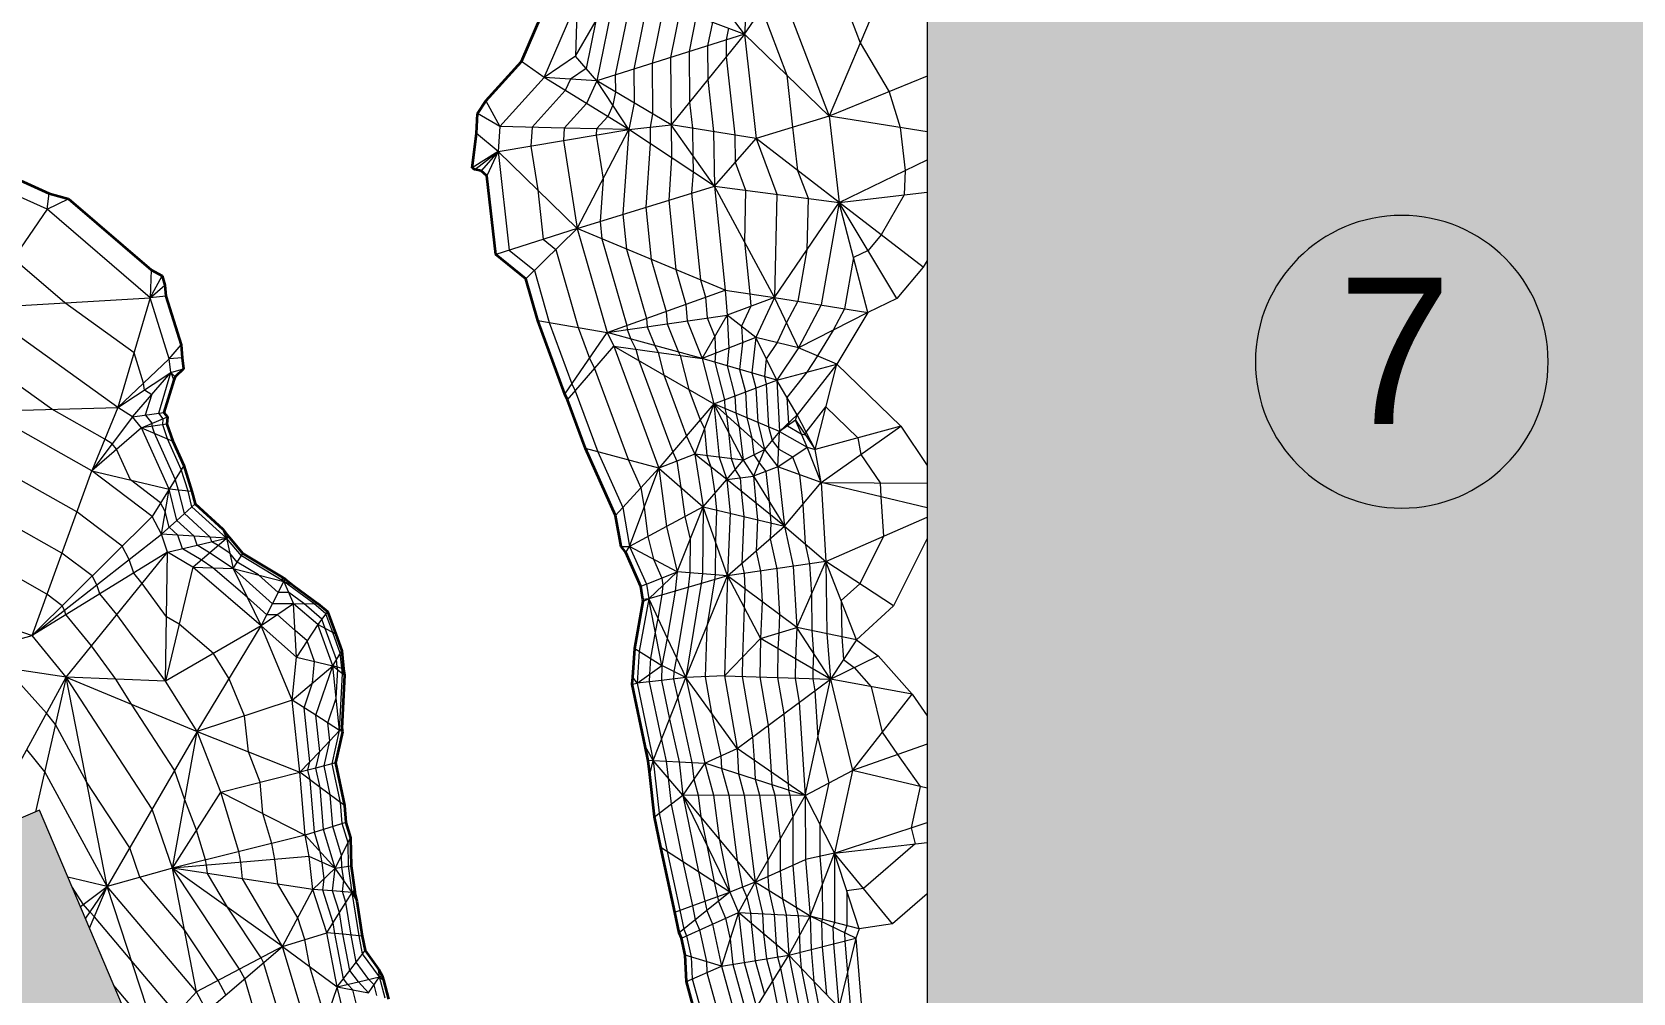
# Model space of a CAD drawing. Header units: millimetres. Extents: x -340184 to 563611, y -309449 to 515683.
# Drawn here: x 12269 to 143528, y -52279 to 26495 of the extents above; entities that cross this region are included whole.
import ezdxf

# ---------------------------------------------------------------- set-up
doc = ezdxf.new("R2010")
doc.units = ezdxf.units.MM
for name, color, linetype, lineweight in [('A-ANNO-NOTE', 131, 'Continuous', 9), ('A-DETL-GENF', 92, 'Continuous', 9), ('A-DETL-THIN', 151, 'Continuous', 9), ('C-TOPO', 7, 'Continuous', 9), ('C-TOPO-FOLD', 70, 'Continuous', 9), ('C-TOPO-MAJR', 7, 'Continuous', 35), ('C-TOPO-MINR', 7, 'Continuous', 9)]:
    doc.layers.add(name, color=color, linetype=linetype, lineweight=lineweight)
doc.styles.add('Arial', font='arial.ttf', dxfattribs={"height": 12000})

# ---------------------------------------------------------------- blocks, each defined once
blk = doc.blocks.new('tag ten be - tag ten be-1891504-BỐ TRÍ PHAO BÈ PA3')
at = {"layer": 'A-ANNO-NOTE'}
for start, end in [(360, 180), (180, 360)]:
    blk.add_arc((0, 0), 4, start, end, dxfattribs=at)

msp = doc.modelspace()

# ---------------------------------------------------------------- hatches: boundary and pattern name
at = {"layer": 'A-DETL-GENF'}
for points in [[(85665, -64811), (178855, -64811), (178855, -40811), (159885, -40811), (159885, 79189), (85665, 79189), (85665, -51149)], [(-17712, -129008), (41200, -104001), (12886, -37296), (-1842, -43548), (-9473, -25571), (-53658, -44326), (-21259, -120653)]]:
    msp.add_hatch(color=8, dxfattribs=at).paths.add_polyline_path(points)

# ---------------------------------------------------------------- linework, layer by layer
at = {"layer": 'A-DETL-THIN'}
for p, q in [((85665, 79189), (85665, -64811)), ((12886, -37296), (-1842, -43548)), ((41200, -104001), (12886, -37296))]:
    msp.add_line(p, q, dxfattribs=at)
at = {"layer": 'C-TOPO'}
for p, q in [((70681, 26325), (65951, 32575)), ((82714, 31642), (77636, 19594)), ((60156, 30282), (70681, 26325)), ((70681, 26325), (73503, 30406)), ((70681, 26325), (58577, 22502)), ((70681, 26325), (64678, 18898)), ((77636, 19594), (70681, 26325)), ((61210, 18497), (58577, 22502)), ((64678, 18898), (58577, 22502)), ((85665, 22867), (77636, 19594)), ((61210, 18497), (57732, 20633)), ((55853, 17595), (61210, 18497)), ((61210, 18497), (55911, 18620)), ((56975, 10396), (61210, 18497)), ((61210, 18497), (64678, 18898)), ((68211, 13872), (61210, 18497)), ((68211, 13872), (64678, 18898)), ((71628, 17775), (64678, 18898)), ((77636, 19594), (71628, 17775)), ((85665, 18319), (77636, 19594)), ((68211, 13872), (71628, 17775)), ((78450, 12530), (71628, 17775)), ((78450, 12530), (85665, 16009)), ((56975, 10396), (68211, 13872)), ((73152, 4732), (68211, 13872)), ((68211, 13872), (78450, 12530)), ((78450, 12530), (85665, 13356)), ((73152, 4732), (78450, 12530)), ((80785, 3510), (78450, 12530)), ((83172, 4640), (78450, 12530)), ((85344, 7217), (78450, 12530)), ((69089, 5326), (56975, 10396)), ((59418, 1859), (69089, 5326)), ((69089, 5326), (73152, 4732)), ((73152, 4732), (69269, 3294)), ((75098, 610), (73152, 4732)), ((73152, 4732), (80785, 3510)), ((59418, 1859), (69269, 3294)), ((67220, -281), (69269, 3294)), ((71604, 1466), (69269, 3294)), ((80785, 3510), (75098, 610)), ((67220, -281), (59418, 1859)), ((71604, 1466), (67220, -281)), ((73331, -2038), (71604, 1466)), ((75098, 610), (71604, 1466)), ((59967, 742), (67220, -281)), ((59967, 742), (68180, -3976)), ((78262, -734), (75098, 610)), ((73331, -2038), (67220, -281)), ((73331, -2038), (78262, -734)), ((76466, -7722), (78262, -734)), ((68180, -3976), (73331, -2038)), ((74999, -4877), (73331, -2038)), ((8463, -4572), (19308, -4296)), ((19308, -4296), (17174, -9463)), ((20502, -5039), (17174, -9463)), ((68180, -3976), (63668, -9271)), ((68180, -3976), (66610, -8100)), ((70587, -8594), (68180, -3976)), ((72331, -7735), (68180, -3976)), ((73557, -6250), (68180, -3976)), ((74999, -4877), (73557, -6250)), ((76466, -7722), (74999, -4877)), ((21238, -5950), (17174, -9463)), ((73557, -6250), (72331, -7735)), ((73420, -9144), (73557, -6250)), ((74862, -5336), (73557, -6250)), ((75817, -7532), (74862, -5336)), ((74862, -5336), (76466, -7722)), ((83489, -5811), (76466, -7722)), ((76960, -10445), (83489, -5811)), ((70587, -8594), (72331, -7735)), ((72331, -7735), (71433, -9920)), ((73420, -9144), (75817, -7532)), ((76960, -10445), (75817, -7532)), ((66610, -8100), (63668, -9271)), ((69237, -10181), (66610, -8100)), ((70587, -8594), (66610, -8100)), ((69237, -10181), (70587, -8594)), ((73420, -9144), (71433, -9920)), ((76960, -10445), (73420, -9144)), ((12269, -22970), (17174, -9463)), ((17174, -9463), (23505, -10973)), ((63668, -9271), (67285, -12422)), ((67285, -12422), (69237, -10181)), ((69237, -10181), (71433, -9920)), ((73963, -14021), (69237, -10181)), ((71433, -9920), (73963, -14021)), ((73963, -14021), (76960, -10445)), ((85665, -12520), (76960, -10445)), ((76960, -10445), (85665, -10481)), ((23505, -10973), (22126, -13225)), ((22890, -14663), (23505, -10973)), ((67285, -12422), (64275, -14045)), ((65172, -17755), (67285, -12422)), ((69301, -18094), (67285, -12422)), ((67285, -12422), (73963, -14021)), ((22126, -13225), (12269, -22970)), ((22890, -14663), (24138, -13541)), ((69301, -18094), (73963, -14021)), ((73963, -14021), (77360, -16899)), ((77360, -16899), (85665, -13277)), ((12269, -22970), (22890, -14663)), ((25554, -14832), (22890, -14663)), ((23386, -16154), (25802, -15578)), ((23386, -16154), (12269, -22970)), ((15067, -26380), (23386, -16154)), ((23210, -26726), (23386, -16154)), ((25448, -17374), (26833, -16187)), ((77360, -16899), (69301, -18094)), ((74981, -22312), (77360, -16899)), ((79873, -23336), (77360, -16899)), ((82906, -20555), (77360, -16899)), ((-1669, -18177), (12269, -22970)), ((25448, -17374), (23210, -26726)), ((25448, -17374), (28765, -17472)), ((28765, -17472), (31066, -22191)), ((69301, -18094), (64986, -19341)), ((69301, -18094), (65172, -17755)), ((65874, -26429), (69301, -18094)), ((74981, -22312), (69301, -18094)), ((69301, -18094), (71990, -23227)), ((31066, -22191), (31992, -20366)), ((33720, -20374), (31066, -22191)), ((33948, -24750), (33720, -20374)), ((31066, -22191), (23210, -26726)), ((25807, -30850), (31066, -22191)), ((33598, -28275), (31066, -22191)), ((35701, -22063), (33948, -24750)), ((71990, -23227), (74981, -22312)), ((77724, -26566), (74981, -22312)), ((79873, -23336), (74981, -22312)), ((5231, -24933), (12269, -22970)), ((64351, -23197), (65874, -26429)), ((71990, -23227), (69050, -26279)), ((77724, -26566), (71990, -23227)), ((79873, -23336), (77724, -26566)), ((15067, -26380), (5231, -24933)), ((33948, -24750), (36924, -25448)), ((77724, -26566), (81648, -24633)), ((33598, -28275), (36924, -25448)), ((65874, -26429), (63906, -25426)), ((8605, -38244), (15067, -26380)), ((15067, -26380), (12560, -37435)), ((18432, -43551), (15067, -26380)), ((15067, -26380), (25807, -30850)), ((23210, -26726), (15067, -26380)), ((65874, -26429), (63874, -26654)), ((64538, -29826), (65874, -26429)), ((69050, -26279), (65874, -26429)), ((70072, -32232), (65874, -26429)), ((69050, -26279), (77724, -26566)), ((70072, -32232), (77724, -26566)), ((75667, -36079), (77724, -26566)), ((84430, -27775), (77724, -26566)), ((33598, -28275), (25807, -30850)), ((35544, -29515), (33598, -28275)), ((79530, -34038), (84430, -27775)), ((25807, -30850), (18432, -43551)), ((23774, -42040), (25807, -30850)), ((25807, -30850), (34229, -34188)), ((34229, -34188), (35860, -32471)), ((67436, -33451), (70072, -32232)), ((75667, -36079), (70072, -32232)), ((85665, -31896), (79530, -34038)), ((35551, -33837), (34229, -34188)), ((65319, -33337), (67436, -33451)), ((67436, -33451), (65625, -36060)), ((75667, -36079), (67436, -33451)), ((75667, -36079), (79530, -34038)), ((85665, -35495), (79530, -34038)), ((27737, -35804), (34229, -34188)), ((35894, -35427), (34229, -34188)), ((23774, -42040), (27737, -35804)), ((27737, -35804), (34658, -39348)), ((69494, -44013), (65625, -36060)), ((71563, -43194), (65625, -36060)), ((75667, -36079), (65625, -36060)), ((75667, -36079), (71563, -43194)), ((75667, -36079), (78052, -40808)), ((34658, -39348), (23774, -42040)), ((36180, -38868), (34658, -39348)), ((37132, -42045), (34658, -39348)), ((78052, -40808), (85665, -38312)), ((78052, -40808), (85665, -39954)), ((34982, -41094), (23774, -42040)), ((37132, -42045), (34982, -41094)), ((71563, -43194), (75674, -41343)), ((78052, -40808), (75674, -41343)), ((76055, -45975), (78052, -40808)), ((80094, -47011), (78052, -40808)), ((82810, -46602), (78052, -40808)), ((18432, -43551), (15216, -42785)), ((23774, -42040), (18432, -43551)), ((32806, -48463), (23774, -42040)), ((25765, -52186), (23774, -42040)), ((35297, -43786), (23774, -42040)), ((35297, -43786), (37132, -42045)), ((69494, -44013), (66914, -42347)), ((71563, -43194), (69494, -44013)), ((70191, -45669), (71563, -43194)), ((76055, -45975), (71563, -43194)), ((16232, -45179), (18432, -43551)), ((18432, -43551), (16643, -46148)), ((16991, -46968), (18432, -43551)), ((22450, -55778), (18432, -43551)), ((32806, -48463), (35297, -43786)), ((36913, -43908), (35297, -43786)), ((67442, -44754), (69494, -44013)), ((69494, -44013), (67597, -45528)), ((36445, -47345), (37487, -45688)), ((68062, -46632), (70191, -45669)), ((70191, -45669), (68811, -50093)), ((74311, -49176), (70191, -45669)), ((70191, -45669), (76055, -45975)), ((74311, -49176), (76055, -45975)), ((79814, -47792), (76055, -45975)), ((80094, -47011), (76055, -45975)), ((32806, -48463), (25765, -52186)), ((26602, -53757), (32806, -48463)), ((32806, -48463), (36445, -47345)), ((32806, -48463), (37298, -51789)), ((37765, -47467), (36445, -47345)), ((74311, -49176), (79814, -47792)), ((79814, -47792), (78431, -53477)), ((68811, -50093), (74311, -49176)), ((70326, -55589), (74311, -49176)), ((78431, -53477), (74311, -49176)), ((37298, -51789), (38334, -50429)), ((22450, -55778), (25765, -52186)), ((37298, -51789), (35422, -57222)), ((37298, -51789), (39027, -51378)), ((37298, -51789), (39858, -52279))]:
    msp.add_line(p, q, dxfattribs=at)
at = {"layer": 'C-TOPO', "lineweight": 35}
for p, q in [((52387, 24071), (54546, 29071)), ((49474, 20851), (52387, 24071)), ((48698, 18186), (48791, 19826)), ((48791, 19826), (49474, 20851)), ((48363, 15356), (48698, 18186)), ((8929, 15398), (13663, 13265)), ((48584, 15233), (48363, 15356)), ((49087, 15106), (48584, 15233)), ((49563, 14719), (49087, 15106)), ((50286, 8252), (49563, 14719)), ((13663, 13265), (15266, 12812)), ((15266, 12812), (22029, 6989)), ((52758, 6252), (50286, 8252)), ((22029, 6989), (22943, 6517)), ((22943, 6517), (23165, 5757)), ((23165, 5757), (23249, 4842)), ((53735, 2837), (52758, 6252)), ((23249, 4842), (24498, 855)), ((55954, -3199), (53735, 2837)), ((24498, 855), (24568, -210)), ((24678, -1119), (24012, -1772)), ((24568, -210), (24678, -1119)), ((23886, -2032), (23083, -4687)), ((24012, -1772), (23886, -2032)), ((56174, -3645), (55954, -3199)), ((57654, -7651), (56174, -3645)), ((23083, -4687), (23378, -5051)), ((23378, -5051), (23331, -5653)), ((23331, -5653), (23802, -7031)), ((23802, -7031), (24709, -9040)), ((60119, -13135), (57654, -7651)), ((24709, -9040), (25381, -11167)), ((25381, -11167), (25634, -12194)), ((25634, -12194), (27900, -14260)), ((27900, -14260), (28259, -14710)), ((60563, -15676), (60119, -13135)), ((28259, -14710), (28472, -14943)), ((28472, -14943), (29566, -16253)), ((60941, -16161), (60563, -15676)), ((29566, -16253), (32703, -18129)), ((62193, -18963), (60941, -16161)), ((32703, -18129), (33052, -18364)), ((33052, -18364), (33742, -18896)), ((33742, -18896), (35709, -20340)), ((62348, -20028), (62193, -18963)), ((35709, -20340), (36502, -21016)), ((61685, -24034), (62380, -20162)), ((62380, -20162), (62348, -20028)), ((36502, -21016), (37170, -22873)), ((37170, -22873), (37660, -24227)), ((37660, -24227), (37816, -25704)), ((61522, -26386), (61685, -24034)), ((37900, -26227), (37670, -30573)), ((37816, -25704), (37900, -26227)), ((61482, -26967), (61522, -26386)), ((62544, -32042), (61482, -26967)), ((37713, -30867), (37137, -33417)), ((37670, -30573), (37713, -30867)), ((62786, -33240), (62544, -32042)), ((37137, -33417), (37892, -36915)), ((62913, -34381), (62786, -33240)), ((63303, -37832), (62913, -34381)), ((37892, -36915), (38006, -38291)), ((63819, -40347), (63303, -37832)), ((38006, -38291), (38387, -39562)), ((38387, -39562), (38447, -41851)), ((64978, -45644), (63819, -40347)), ((38447, -41851), (38718, -43783)), ((38718, -43783), (38729, -43973)), ((38729, -43973), (38734, -44136)), ((38734, -44136), (38789, -44318)), ((38789, -44318), (38904, -44766)), ((38904, -44766), (39350, -47613)), ((65320, -47346), (64978, -45644)), ((39350, -47613), (39577, -48798)), ((65506, -47788), (65320, -47346)), ((65806, -49172), (65506, -47788)), ((39577, -48798), (40685, -50316)), ((65920, -51331), (65806, -49172)), ((40685, -50316), (40976, -50879)), ((40976, -50879), (41078, -51223)), ((41078, -51223), (41509, -52779)), ((66980, -55175), (65920, -51331))]:
    msp.add_line(p, q, dxfattribs=at)
at = {"layer": 'C-TOPO-FOLD'}
for p, q in [((56826, 24529), (60156, 30282)), ((54254, 22768), (56954, 29018)), ((54254, 22768), (52387, 24071)), ((58577, 22502), (56826, 24529)), ((57732, 20633), (54254, 22768)), ((58577, 22502), (54254, 22768)), ((50613, 18744), (48791, 19826)), ((49474, 20851), (50613, 18744)), ((55911, 18620), (50613, 18744)), ((50496, 16694), (48698, 18186)), ((50496, 16694), (55853, 17595)), ((50496, 16694), (48363, 15356)), ((48584, 15233), (50496, 16694)), ((50496, 16694), (49087, 15106)), ((50496, 16694), (49563, 14719)), ((56975, 10396), (50496, 16694)), ((13504, 11971), (13663, 13265)), ((13504, 11971), (7967, 3881)), ((13504, 11971), (15266, 12812)), ((56975, 10396), (50286, 8252)), ((52758, 6252), (56975, 10396)), ((22029, 6989), (21958, 4692)), ((21958, 4692), (22943, 6517)), ((21958, 4692), (23165, 5757)), ((7967, 3881), (21958, 4692)), ((21958, 4692), (19308, -4296)), ((23249, 4842), (21958, 4692)), ((53735, 2837), (59418, 1859)), ((55954, -3199), (59418, 1859)), ((23519, -292), (24498, 855)), ((56174, -3645), (59967, 742)), ((23519, -292), (19308, -4296)), ((24568, -210), (23519, -292)), ((23656, -1427), (24678, -1119)), ((19308, -4296), (23656, -1427)), ((20502, -5039), (23656, -1427)), ((23656, -1427), (23886, -2032)), ((24012, -1772), (23656, -1427)), ((20502, -5039), (23083, -4687)), ((21238, -5950), (23378, -5051)), ((23331, -5653), (21238, -5950)), ((21238, -5950), (23802, -7031)), ((63668, -9271), (57654, -7651)), ((24709, -9040), (23505, -10973)), ((60119, -13135), (63668, -9271)), ((61265, -15667), (63668, -9271)), ((25381, -11167), (23505, -10973)), ((24138, -13541), (25634, -12194)), ((28217, -15001), (27900, -14260)), ((64275, -14045), (61265, -15667)), ((28217, -15001), (25554, -14832)), ((25802, -15578), (28217, -15001)), ((26833, -16187), (28217, -15001)), ((28259, -14710), (28217, -15001)), ((28472, -14943), (28217, -15001)), ((28217, -15001), (28765, -17472)), ((60563, -15676), (61265, -15667)), ((60941, -16161), (61265, -15667)), ((65172, -17755), (61265, -15667)), ((28765, -17472), (29566, -16253)), ((28765, -17472), (32918, -18540)), ((32918, -18540), (32703, -18129)), ((33052, -18364), (32918, -18540)), ((62657, -18780), (65172, -17755)), ((62828, -19964), (65172, -17755)), ((31992, -20366), (32918, -18540)), ((33742, -18896), (32918, -18540)), ((32918, -18540), (33720, -20374)), ((62657, -18780), (62193, -18963)), ((64986, -19341), (62828, -19964)), ((33720, -20374), (35709, -20340)), ((62828, -19964), (62348, -20028)), ((62380, -20162), (62828, -19964)), ((63906, -25426), (62828, -19964)), ((62828, -19964), (64351, -23197)), ((36502, -21016), (35701, -22063)), ((37170, -22873), (35701, -22063)), ((36924, -25448), (37660, -24227)), ((61685, -24034), (63906, -25426)), ((37490, -30755), (36924, -25448)), ((37816, -25704), (36924, -25448)), ((36924, -25448), (37900, -26227)), ((61874, -26879), (63906, -25426)), ((61482, -26967), (61874, -26879)), ((61874, -26879), (61522, -26386)), ((63874, -26654), (61874, -26879)), ((37490, -30755), (35544, -29515)), ((63202, -33223), (64538, -29826)), ((35860, -32471), (37490, -30755)), ((37490, -30755), (37670, -30573)), ((37713, -30867), (37490, -30755)), ((63202, -33223), (62544, -32042)), ((37137, -33417), (35551, -33837)), ((63202, -33223), (62786, -33240)), ((62913, -34381), (63202, -33223)), ((65625, -36060), (63202, -33223)), ((63202, -33223), (65319, -33337)), ((37892, -36915), (35894, -35427)), ((63303, -37832), (65625, -36060)), ((38006, -38291), (36180, -38868)), ((37132, -42045), (38387, -39562)), ((66914, -42347), (63819, -40347)), ((37132, -42045), (38447, -41851)), ((38529, -44030), (37132, -42045)), ((38529, -44030), (36913, -43908)), ((37487, -45688), (38529, -44030)), ((38718, -43783), (38529, -44030)), ((38529, -44030), (38729, -43973)), ((38904, -44766), (38529, -44030)), ((38529, -44030), (38734, -44136)), ((38789, -44318), (38529, -44030)), ((64978, -45644), (67442, -44754)), ((67597, -45528), (65320, -47346)), ((65506, -47788), (68062, -46632)), ((39350, -47613), (37765, -47467)), ((38334, -50429), (39577, -48798)), ((68811, -50093), (65806, -49172)), ((39027, -51378), (40755, -50967)), ((39858, -52279), (40755, -50967)), ((40755, -50967), (40685, -50316)), ((40976, -50879), (40755, -50967)), ((40755, -50967), (41078, -51223)), ((65920, -51331), (68811, -50093))]:
    msp.add_line(p, q, dxfattribs=at)
at = {"layer": 'C-TOPO-MAJR', "lineweight": 9}
for p, q in [((60156, 30282), (58577, 22502)), ((70985, 31129), (70681, 26325)), ((73503, 30406), (77636, 19594)), ((56954, 29018), (56826, 24529)), ((62787, 29292), (61603, 23458)), ((65418, 28303), (64629, 24414)), ((68049, 27314), (67655, 25369)), ((70681, 26325), (71628, 17775)), ((67655, 25369), (67679, 22611)), ((56826, 24529), (54254, 22768)), ((64629, 24414), (64678, 18898)), ((54254, 22768), (50613, 18744)), ((58577, 22502), (57732, 20633)), ((61603, 23458), (61628, 20700)), ((67679, 22611), (68153, 18337)), ((57732, 20633), (55911, 18620)), ((61628, 20700), (61210, 18497)), ((50613, 18744), (50496, 16694)), ((55911, 18620), (55853, 17595)), ((61210, 18497), (60720, 11555)), ((64678, 18898), (64710, 16184)), ((77636, 19594), (78450, 12530)), ((55853, 17595), (56975, 10396)), ((68153, 18337), (68211, 13872)), ((71628, 17775), (73330, 13201)), ((50496, 16694), (51401, 8609)), ((64710, 16184), (64466, 12713)), ((13504, 11971), (8245, 14342)), ((68211, 13872), (69089, 5326)), ((73330, 13201), (73152, 4732)), ((21958, 4692), (13504, 11971)), ((64466, 12713), (65051, 7016)), ((78450, 12530), (76968, 4121)), ((60720, 11555), (61013, 8706)), ((56975, 10396), (59418, 1859)), ((51401, 8609), (53461, 6943)), ((61013, 8706), (62641, 3015)), ((53461, 6943), (54682, 2674)), ((65051, 7016), (65865, 4171)), ((85344, 7217), (83172, 4640)), ((85665, 7772), (85344, 7217)), ((69089, 5326), (69269, 3294)), ((23519, -292), (21958, 4692)), ((65865, 4171), (65985, 2815)), ((73152, 4732), (71604, 1466)), ((76968, 4121), (75098, 610)), ((83172, 4640), (80785, 3510)), ((19308, -4296), (7967, 3881)), ((54682, 2674), (56531, -2356)), ((62641, 3015), (62701, 2337)), ((65985, 2815), (67220, -281)), ((69269, 3294), (69412, 592)), ((80785, 3510), (78262, -734)), ((59418, 1859), (59967, 742)), ((62701, 2337), (63319, 789)), ((71604, 1466), (71294, -1452)), ((59967, 742), (63668, -9271)), ((63319, 789), (63594, 231)), ((63594, 231), (64074, -1617)), ((69412, 592), (69257, -867)), ((75098, 610), (73331, -2038)), ((23656, -1427), (23519, -292)), ((67220, -281), (68180, -3976)), ((69257, -867), (69897, -3330)), ((78262, -734), (74999, -4877)), ((78262, -734), (83489, -5811)), ((22653, -4746), (23656, -1427)), ((56531, -2356), (56806, -2914)), ((64074, -1617), (65924, -6623)), ((71294, -1452), (71614, -2684)), ((73331, -2038), (73557, -6250)), ((56806, -2914), (58656, -7921)), ((69897, -3330), (69973, -4734)), ((71614, -2684), (71765, -5492)), ((17174, -9463), (8463, -4572)), ((20502, -5039), (19308, -4296)), ((21238, -5950), (20502, -5039)), ((23021, -5201), (22653, -4746)), ((22982, -5702), (23021, -5201)), ((68180, -3976), (68598, -8347)), ((69973, -4734), (70256, -5856)), ((74862, -5336), (74999, -4877)), ((23505, -10973), (21238, -5950)), ((23375, -6850), (22982, -5702)), ((70256, -5856), (70587, -8594)), ((71765, -5492), (72331, -7735)), ((73557, -6250), (75817, -7532)), ((83489, -5811), (85665, -9030)), ((24508, -9362), (23375, -6850)), ((65924, -6623), (66610, -8100)), ((72331, -7735), (73420, -9144)), ((75817, -7532), (76466, -7722)), ((76960, -10445), (76466, -7722)), ((58656, -7921), (60711, -12491)), ((66610, -8100), (67285, -12422)), ((68598, -8347), (69237, -10181)), ((70587, -8594), (71433, -9920)), ((73420, -9144), (73963, -14021)), ((22126, -13225), (17174, -9463)), ((25068, -11135), (24508, -9362)), ((63668, -9271), (64275, -14045)), ((69237, -10181), (69511, -12955)), ((71433, -9920), (71600, -12101)), ((76960, -10445), (77360, -16899)), ((24138, -13541), (23505, -10973)), ((25385, -12419), (25068, -11135)), ((28217, -15001), (25385, -12419)), ((60711, -12491), (61265, -15667)), ((67285, -12422), (67236, -17925)), ((69511, -12955), (69301, -18094)), ((71600, -12101), (71737, -13488)), ((14721, -16216), (10366, -13771)), ((22890, -14663), (22126, -13225)), ((25554, -14832), (24138, -13541)), ((64275, -14045), (65172, -17755)), ((71737, -13488), (71632, -16057)), ((73963, -14021), (74673, -17297)), ((23386, -16154), (22890, -14663)), ((25802, -15578), (25554, -14832)), ((26833, -16187), (25802, -15578)), ((29432, -16456), (28217, -15001)), ((61265, -15667), (62657, -18780)), ((85665, -15035), (82906, -20555)), ((17197, -18097), (14721, -16216)), ((25448, -17374), (23386, -16154)), ((28765, -17472), (26833, -16187)), ((32918, -18540), (29432, -16456)), ((71632, -16057), (71987, -17696)), ((77360, -16899), (77427, -22824)), ((17580, -18816), (17197, -18097)), ((31066, -22191), (25448, -17374)), ((31992, -20366), (28765, -17472)), ((65172, -17755), (64986, -19341)), ((67236, -17925), (67143, -18717)), ((69301, -18094), (69050, -26279)), ((71987, -17696), (72141, -20203)), ((74673, -17297), (74981, -22312)), ((17827, -19562), (17580, -18816)), ((19226, -21267), (17827, -19562)), ((35378, -20346), (32918, -18540)), ((62657, -18780), (62828, -19964)), ((64986, -19341), (64351, -23197)), ((67143, -18717), (65874, -26429)), ((33720, -20374), (31992, -20366)), ((35701, -22063), (33720, -20374)), ((36368, -21190), (35378, -20346)), ((62828, -19964), (62055, -24266)), ((72141, -20203), (71990, -23227)), ((82906, -20555), (79873, -23336)), ((23210, -26726), (19226, -21267)), ((33948, -24750), (31066, -22191)), ((36924, -25448), (35701, -22063)), ((36926, -22738), (36368, -21190)), ((74981, -22312), (74857, -24896)), ((15067, -26380), (12269, -22970)), ((37537, -24430), (36926, -22738)), ((64351, -23197), (63906, -25426)), ((71990, -23227), (71941, -26375)), ((77427, -22824), (77724, -26566)), ((79873, -23336), (81648, -24633)), ((33598, -28275), (33948, -24750)), ((37667, -25661), (37537, -24430)), ((62055, -24266), (61874, -26879)), ((74857, -24896), (74833, -26470)), ((81648, -24633), (84430, -27775)), ((35544, -29515), (36924, -25448)), ((37490, -30755), (37737, -26097)), ((37737, -26097), (37667, -25661)), ((63906, -25426), (63874, -26654)), ((22119, -37200), (15067, -26380)), ((25807, -30850), (23210, -26726)), ((61874, -26879), (63202, -33223)), ((63874, -26654), (64538, -29826)), ((65874, -26429), (67436, -33451)), ((69050, -26279), (70072, -32232)), ((71941, -26375), (72623, -30343)), ((74833, -26470), (75173, -28454)), ((77724, -26566), (79530, -34038)), ((34229, -34188), (33598, -28275)), ((75173, -28454), (75667, -36079)), ((84430, -27775), (85665, -29572)), ((35860, -32471), (35544, -29515)), ((64538, -29826), (65319, -33337)), ((27737, -35804), (25807, -30850)), ((36873, -33487), (37490, -30755)), ((72623, -30343), (72870, -34155)), ((13306, -34146), (11836, -32312)), ((35551, -33837), (35860, -32471)), ((70072, -32232), (70179, -34327)), ((35894, -35427), (35551, -33837)), ((37559, -36667), (36873, -33487)), ((63202, -33223), (63690, -37537)), ((65319, -33337), (65625, -36060)), ((67436, -33451), (68136, -36065)), ((79530, -34038), (78052, -40808)), ((18432, -43551), (13306, -34146)), ((34658, -39348), (34229, -34188)), ((36180, -38868), (35894, -35427)), ((70179, -34327), (70646, -36069)), ((72870, -34155), (72923, -35203)), ((72923, -35203), (73157, -36074)), ((29216, -40694), (27737, -35804)), ((37701, -38387), (37559, -36667)), ((65625, -36060), (66914, -42347)), ((68136, -36065), (68594, -39627)), ((70646, -36069), (71563, -43194)), ((73157, -36074), (73615, -39636)), ((75667, -36079), (75674, -41343)), ((23774, -42040), (22119, -37200)), ((63690, -37537), (64335, -40681)), ((34982, -41094), (34658, -39348)), ((37132, -42045), (36180, -38868)), ((38178, -39976), (37701, -38387)), ((38228, -41883), (38178, -39976)), ((64335, -40681), (65389, -45496)), ((68594, -39627), (69494, -44013)), ((73615, -39636), (73618, -42268)), ((29378, -41567), (29216, -40694)), ((29536, -42913), (29378, -41567)), ((35297, -43786), (34982, -41094)), ((38529, -44030), (38228, -41883)), ((75674, -41343), (76055, -45975)), ((78052, -40808), (78075, -46493)), ((29286, -50325), (23774, -42040)), ((32806, -48463), (29536, -42913)), ((36913, -43908), (37132, -42045)), ((66914, -42347), (67442, -44754)), ((71563, -43194), (72146, -45771)), ((73618, -42268), (73809, -44585)), ((25765, -52186), (18432, -43551)), ((36445, -47345), (35297, -43786)), ((37487, -45688), (36913, -43908)), ((39085, -47588), (38529, -44030)), ((69494, -44013), (70191, -45669)), ((73809, -44585), (74100, -45873)), ((85665, -44159), (82810, -46602)), ((37765, -47467), (37487, -45688)), ((65389, -45496), (65700, -47043)), ((67442, -44754), (67597, -45528)), ((67597, -45528), (68062, -46632)), ((70191, -45669), (70644, -49787)), ((72146, -45771), (72251, -47422)), ((74100, -45873), (74311, -49176)), ((65700, -47043), (65932, -47595)), ((68062, -46632), (68811, -50093)), ((76055, -45975), (76145, -48715)), ((78075, -46493), (77934, -46884)), ((77934, -46884), (77980, -48253)), ((80094, -47011), (79814, -47792)), ((82810, -46602), (80094, -47011)), ((35422, -57222), (32806, -48463)), ((37298, -51789), (36445, -47345)), ((38334, -50429), (37765, -47467)), ((39370, -49070), (39085, -47588)), ((65932, -47595), (66307, -49326)), ((72251, -47422), (72478, -49482)), ((77980, -48253), (78431, -53477)), ((79814, -47792), (80467, -55841)), ((40755, -50967), (39370, -49070)), ((66307, -49326), (66402, -51124)), ((70644, -49787), (71654, -53452)), ((72478, -49482), (72983, -51314)), ((74311, -49176), (75353, -54465)), ((76145, -48715), (76371, -51327)), ((29704, -51110), (29286, -50325)), ((31012, -55489), (29704, -51110)), ((39027, -51378), (38334, -50429)), ((41234, -52696), (40755, -50967)), ((66402, -51124), (67538, -55244)), ((68811, -50093), (70326, -55589)), ((22450, -55778), (18980, -51654)), ((26602, -53757), (25765, -52186)), ((38465, -56547), (37298, -51789)), ((39858, -52279), (39027, -51378)), ((72983, -51314), (73678, -54840)), ((76371, -51327), (76892, -53971))]:
    msp.add_line(p, q, dxfattribs=at)
at = {"layer": 'C-TOPO-MINR'}
for p, q in [((78108, 31024), (80175, 25618)), ((61471, 29787), (60090, 22980)), ((64103, 28798), (63116, 23936)), ((66734, 27809), (66142, 24891)), ((72092, 28366), (74158, 22960)), ((58491, 27405), (57701, 23516)), ((69365, 26819), (69168, 25847)), ((69168, 25847), (69180, 24468)), ((80175, 25618), (82557, 21600)), ((63116, 23936), (63153, 19799)), ((66142, 24891), (66179, 20754)), ((69180, 24468), (69890, 18056)), ((56416, 22635), (55993, 21700)), ((57701, 23516), (56416, 22635)), ((60090, 22980), (60103, 21601)), ((74158, 22960), (74632, 18685)), ((55993, 21700), (53262, 18682)), ((60103, 21601), (59894, 20499)), ((82557, 21600), (83451, 18670)), ((59894, 20499), (59471, 19565)), ((63153, 19799), (62944, 18697)), ((66179, 20754), (66415, 18617)), ((53262, 18682), (53175, 17144)), ((58560, 18558), (58531, 18046)), ((59471, 19565), (58560, 18558)), ((62944, 18697), (62960, 17341)), ((66415, 18617), (66445, 16385)), ((74632, 18685), (75039, 15153)), ((83451, 18670), (83858, 15138)), ((53175, 17144), (53735, 13545)), ((58531, 18046), (59092, 14446)), ((62960, 17341), (62593, 12134)), ((69890, 18056), (69920, 15824)), ((66445, 16385), (66461, 15028)), ((69920, 15824), (70771, 13537)), ((59092, 14446), (58847, 10975)), ((66461, 15028), (66338, 13293)), ((75039, 15153), (75890, 12866)), ((83858, 15138), (83782, 13140)), ((53735, 13545), (54188, 9503)), ((66338, 13293), (67070, 6171)), ((70771, 13537), (70682, 9302)), ((83782, 13140), (81897, 9874)), ((62593, 12134), (63032, 7861)), ((75890, 12866), (75801, 8631)), ((58847, 10975), (58994, 9551)), ((54188, 9503), (55218, 8669)), ((58994, 9551), (61030, 2437)), ((70682, 9302), (71121, 5029)), ((81897, 9874), (80811, 8585)), ((14963, 4287), (10736, 7926)), ((55218, 8669), (57050, 2266)), ((75801, 8631), (75060, 4426)), ((79617, 8020), (78877, 3816)), ((80811, 8585), (79617, 8020)), ((63032, 7861), (64253, 3593)), ((67070, 6171), (67477, 4749)), ((20633, 198), (14963, 4287)), ((67477, 4749), (67627, 3055)), ((71210, 4013), (70437, 2380)), ((71121, 5029), (71210, 4013)), ((75060, 4426), (74125, 2671)), ((64253, 3593), (64343, 2576)), ((67627, 3055), (68244, 1506)), ((74125, 2671), (73351, 1038)), ((78877, 3816), (77942, 2060)), ((57050, 2266), (57974, -249)), ((61030, 2437), (61059, 2098)), ((61059, 2098), (61368, 1324)), ((61368, 1324), (61780, 486)), ((64343, 2576), (65269, 254)), ((68244, 1506), (68316, 156)), ((70437, 2380), (70508, 1029)), ((77942, 2060), (76680, -62)), ((21413, -2294), (20633, 198)), ((61780, 486), (62020, -437)), ((65269, 254), (65407, -25)), ((68316, 156), (68238, -574)), ((70508, 1029), (70275, -1159)), ((73351, 1038), (72468, -286)), ((13885, -4434), (8215, -346)), ((57974, -249), (58386, -1086)), ((58386, -1086), (61162, -8596)), ((62020, -437), (64796, -7947)), ((65407, -25), (66127, -2797)), ((68238, -574), (69039, -3653)), ((70275, -1159), (70756, -3007)), ((72468, -286), (72312, -1745)), ((76680, -62), (75796, -1386)), ((21482, -2862), (21413, -2294)), ((72312, -1745), (72472, -2361)), ((72472, -2361), (72661, -5871)), ((75796, -1386), (74165, -3457)), ((22079, -3233), (21482, -2862)), ((21578, -4892), (22079, -3233)), ((66127, -2797), (67052, -5300)), ((69039, -3653), (69077, -4355)), ((70756, -3007), (70869, -5113)), ((74165, -3457), (74278, -5564)), ((18241, -6879), (13885, -4434)), ((22130, -5575), (21578, -4892)), ((69077, -4355), (69218, -4916)), ((69218, -4916), (69384, -6285)), ((70869, -5113), (71294, -6795)), ((75732, -6299), (77364, -4228)), ((77364, -4228), (79978, -6766)), ((22110, -5826), (22130, -5575)), ((22307, -6400), (22110, -5826)), ((24007, -10167), (22307, -6400)), ((67052, -5300), (67395, -6038)), ((67395, -6038), (67604, -8224)), ((69384, -6285), (69592, -8471)), ((72661, -5871), (72944, -6993)), ((74278, -5564), (74209, -5793)), ((74209, -5793), (75339, -6434)), ((75339, -6434), (75664, -6529)), ((75664, -6529), (75732, -6299)), ((18838, -7251), (18241, -6879)), ((19206, -7706), (18838, -7251)), ((20339, -10218), (19206, -7706)), ((71294, -6795), (71459, -8165)), ((72944, -6993), (73489, -7697)), ((73489, -7697), (74618, -8338)), ((79978, -6766), (80225, -8128)), ((15947, -12839), (9414, -9171)), ((61162, -8596), (62189, -10881)), ((64796, -7947), (65139, -8685)), ((65139, -8685), (65477, -10846)), ((67604, -8224), (67923, -9141)), ((67923, -9141), (68261, -11302)), ((69592, -8471), (69912, -9388)), ((71459, -8165), (71882, -8828)), ((71882, -8828), (72427, -9532)), ((74618, -8338), (75190, -9795)), ((80225, -8128), (81804, -10465)), ((22815, -12099), (20339, -10218)), ((24287, -11054), (24007, -10167)), ((69912, -9388), (70335, -10051)), ((70335, -10051), (70418, -11141)), ((72427, -9532), (72698, -11971)), ((75190, -9795), (75462, -12233)), ((81804, -10465), (81874, -11616)), ((24761, -12980), (24287, -11054)), ((62189, -10881), (62466, -12469)), ((65477, -10846), (65780, -13233)), ((68261, -11302), (68398, -12688)), ((70418, -11141), (70624, -13221)), ((81874, -11616), (82074, -14843)), ((19662, -15661), (15947, -12839)), ((23198, -12818), (22815, -12099)), ((23514, -14102), (23198, -12818)), ((26886, -14916), (24761, -12980)), ((62466, -12469), (62770, -14856)), ((68398, -12688), (68293, -15258)), ((72698, -11971), (72782, -13061)), ((72782, -13061), (72850, -13754)), ((75462, -12233), (75662, -15460)), ((24222, -14747), (23514, -14102)), ((65780, -13233), (66228, -15089)), ((70624, -13221), (70467, -17076)), ((72850, -13754), (72798, -15039)), ((20235, -16740), (19662, -15661)), ((24594, -15866), (24222, -14747)), ((27009, -15289), (26886, -14916)), ((27525, -15594), (27009, -15289)), ((28491, -16237), (27525, -15594)), ((62770, -14856), (63218, -16711)), ((66228, -15089), (66204, -17840)), ((68293, -15258), (68269, -18009)), ((72798, -15039), (73330, -17497)), ((75662, -15460), (76017, -17098)), ((82074, -14843), (80133, -18727)), ((20606, -17858), (20235, -16740)), ((26140, -16780), (24594, -15866)), ((27106, -17423), (26140, -16780)), ((29099, -16964), (28491, -16237)), ((30842, -18006), (29099, -16964)), ((63218, -16711), (63914, -18268)), ((13495, -19593), (11317, -18370)), ((21306, -18711), (20606, -17858)), ((29915, -19832), (27106, -17423)), ((32455, -19453), (30842, -18006)), ((63914, -18268), (64000, -18860)), ((66204, -17840), (66064, -19029)), ((68269, -18009), (68222, -18406)), ((70467, -17076), (70644, -17895)), ((70644, -17895), (70721, -19148)), ((73330, -17497), (73561, -21258)), ((76017, -17098), (76170, -19606)), ((14733, -20534), (13495, -19593)), ((23298, -21440), (21306, -18711)), ((33319, -19457), (32455, -19453)), ((34549, -20360), (33319, -19457)), ((63907, -19652), (63589, -21580)), ((64000, -18860), (63907, -19652)), ((66064, -19029), (65113, -24813)), ((68222, -18406), (67588, -22261)), ((70721, -19148), (70645, -20661)), ((76170, -19606), (76204, -22568)), ((80133, -18727), (78616, -20117)), ((14924, -20893), (14733, -20534)), ((15048, -21266), (14924, -20893)), ((31529, -21278), (29915, -19832)), ((36035, -21627), (34549, -20360)), ((70645, -20661), (70520, -24753)), ((78616, -20117), (78650, -23080)), ((17147, -23823), (15048, -21266)), ((24329, -22050), (23298, -21440)), ((27138, -24459), (24329, -22050)), ((32393, -21282), (31529, -21278)), ((33834, -22562), (32393, -21282)), ((36313, -22401), (36035, -21627)), ((63589, -21580), (63367, -22695)), ((67588, -22261), (67462, -26354)), ((73561, -21258), (73485, -22770)), ((34825, -23407), (33834, -22562)), ((35436, -25099), (34825, -23407)), ((37230, -24939), (36313, -22401)), ((63367, -22695), (62981, -24846)), ((73485, -22770), (73423, -24062)), ((76204, -22568), (76352, -24439)), ((78650, -23080), (78799, -24951)), ((19139, -26553), (17147, -23823)), ((28436, -26520), (27138, -24459)), ((37296, -25555), (37230, -24939)), ((62981, -24846), (62890, -26152)), ((65113, -24813), (64890, -25927)), ((70520, -24753), (70496, -26327)), ((73423, -24062), (73387, -26423)), ((76352, -24439), (76290, -25731)), ((13451, -29346), (10149, -25656)), ((35261, -26862), (35436, -25099)), ((37207, -28101), (37331, -25773)), ((37331, -25773), (37296, -25555)), ((62890, -26152), (62874, -26767)), ((64890, -25927), (64874, -26542)), ((76290, -25731), (76278, -26518)), ((78799, -24951), (79686, -25599)), ((79686, -25599), (81077, -27170)), ((20437, -28615), (19139, -26553)), ((29702, -29563), (28436, -26520)), ((34571, -28895), (35261, -26862)), ((62874, -26767), (63870, -31525)), ((64874, -26542), (65206, -28127)), ((67462, -26354), (67973, -29330)), ((70496, -26327), (71347, -31287)), ((73387, -26423), (73898, -29399)), ((76278, -26518), (76449, -27510)), ((76449, -27510), (76696, -31323)), ((81077, -27170), (81980, -30906)), ((23963, -34025), (20437, -28615)), ((36517, -30135), (37207, -28101)), ((65206, -28127), (66377, -33394)), ((14186, -30263), (13451, -29346)), ((30018, -32519), (29702, -29563)), ((35044, -33329), (34571, -28895)), ((36675, -31613), (36517, -30135)), ((67973, -29330), (68754, -32841)), ((73898, -29399), (74268, -35117)), ((16749, -34965), (14186, -30263)), ((71347, -31287), (71471, -33194)), ((76696, -31323), (77599, -35059)), ((81980, -30906), (83241, -32742)), ((30983, -34996), (30018, -32519)), ((36212, -33662), (36675, -31613)), ((63870, -31525), (64261, -33280)), ((83241, -32742), (85087, -35358)), ((24790, -36445), (23963, -34025)), ((34890, -34012), (35044, -33329)), ((35061, -34807), (34890, -34012)), ((36726, -36047), (36212, -33662)), ((64261, -33280), (64414, -34641)), ((66377, -33394), (66530, -34755)), ((68754, -32841), (68808, -33889)), ((68808, -33889), (69391, -36067)), ((71471, -33194), (71551, -34765)), ((20275, -40375), (16749, -34965)), ((31197, -37576), (30983, -34996)), ((35419, -39108), (35061, -34807)), ((64414, -34641), (64658, -36798)), ((66530, -34755), (66881, -36062)), ((71551, -34765), (71901, -36072)), ((74268, -35117), (74295, -35641)), ((77599, -35059), (76860, -38444)), ((85087, -35358), (84349, -38743)), ((25756, -38922), (24790, -36445)), ((36940, -38627), (36726, -36047)), ((66881, -36062), (67110, -37843)), ((69391, -36067), (70078, -41410)), ((71901, -36072), (72589, -41415)), ((74295, -35641), (74412, -36077)), ((74412, -36077), (74641, -37858)), ((31937, -40021), (31197, -37576)), ((64658, -36798), (65625, -41514)), ((67110, -37843), (67560, -40037)), ((74641, -37858), (74646, -41806)), ((26495, -41367), (25756, -38922)), ((35895, -40697), (35419, -39108)), ((37655, -41011), (36940, -38627)), ((76860, -38444), (76863, -41075)), ((84349, -38743), (84687, -40064)), ((21103, -42795), (20275, -40375)), ((32180, -41331), (31937, -40021)), ((67560, -40037), (68204, -43180)), ((84687, -40064), (80431, -43705)), ((26576, -41804), (26495, -41367)), ((26655, -42477), (26576, -41804)), ((32416, -43350), (32180, -41331)), ((36057, -41570), (35895, -40697)), ((36214, -42916), (36057, -41570)), ((37680, -41964), (37655, -41011)), ((37830, -43037), (37680, -41964)), ((65625, -41514), (66415, -45125)), ((70078, -41410), (70528, -43604)), ((72589, -41415), (72590, -42731)), ((74646, -41806), (74932, -45280)), ((76863, -41075), (77054, -43392)), ((24770, -47113), (21103, -42795)), ((28290, -45252), (26655, -42477)), ((36105, -43847), (36214, -42916)), ((37721, -43969), (37830, -43037)), ((68204, -43180), (68468, -44384)), ((72590, -42731), (72686, -43889)), ((16468, -45003), (15575, -43632)), ((34052, -46125), (32416, -43350)), ((36966, -46516), (36105, -43847)), ((38008, -44859), (37721, -43969)), ((68468, -44384), (68546, -44771)), ((70528, -43604), (70877, -44431)), ((70877, -44431), (71169, -45720)), ((72686, -43889), (73123, -45822)), ((77054, -43392), (77065, -46234)), ((80431, -43705), (79073, -43909)), ((79073, -43909), (79084, -46752)), ((16998, -45633), (16468, -45003)), ((17385, -46032), (16998, -45633)), ((31046, -49394), (28290, -45252)), ((38425, -47528), (38008, -44859)), ((66415, -45125), (66648, -46286)), ((68546, -44771), (69127, -46150)), ((71169, -45720), (71221, -46546)), ((73123, -45822), (73281, -48299)), ((74932, -45280), (75078, -45924)), ((75078, -45924), (75183, -47576)), ((20441, -49665), (17385, -46032)), ((27525, -51256), (24770, -47113)), ((34625, -47904), (34052, -46125)), ((37105, -47406), (36966, -46516)), ((66648, -46286), (66997, -47114)), ((66997, -47114), (67559, -49709)), ((69127, -46150), (69501, -47881)), ((71221, -46546), (71561, -49635)), ((77065, -46234), (76995, -46430)), ((76995, -46430), (77062, -48484)), ((79084, -46752), (78874, -47338)), ((35052, -50126), (34625, -47904)), ((37816, -51109), (37105, -47406)), ((38852, -49749), (38425, -47528)), ((69501, -47881), (69728, -49940)), ((73281, -48299), (73394, -49329)), ((75183, -47576), (75228, -48945)), ((77062, -48484), (77401, -52402)), ((78874, -47338), (78897, -48023)), ((78897, -48023), (79122, -50635)), ((24107, -53982), (20441, -49665)), ((31255, -49787), (31046, -49394)), ((33217, -56356), (31255, -49787)), ((39891, -51173), (38852, -49749)), ((67559, -49709), (67606, -50609)), ((71561, -49635), (72319, -52383)), ((73394, -49329), (73647, -50245)), ((75228, -48945), (75341, -50251)), ((36360, -54505), (35052, -50126)), ((38162, -51583), (37816, -51109)), ((40307, -51623), (39891, -51173)), ((67606, -50609), (68932, -55417)), ((69728, -49940), (70990, -54520)), ((73647, -50245), (74515, -54653)), ((75341, -50251), (76123, -54218)), ((79122, -50635), (79449, -54659)), ((28153, -52434), (27525, -51256)), ((38578, -52034), (38162, -51583)), ((39162, -54413), (38578, -52034)), ((40546, -52487), (40307, -51623))]:
    msp.add_line(p, q, dxfattribs=at)

# ---------------------------------------------------------------- block references
at = {"layer": 'A-ANNO-NOTE', "xscale": 3000, "yscale": 3000, "zscale": 3000}
msp.add_blockref('tag ten be - tag ten be-1891504-BỐ TRÍ PHAO BÈ PA3', (124571, -538), dxfattribs=at)

# ---------------------------------------------------------------- texts
at = {"layer": 'A-ANNO-NOTE', "insert": (119339, 6361), "char_height": 12000, "width": 11303.79, "attachment_point": 1, "style": 'Arial'}
msp.add_mtext('7', dxfattribs=at)

doc.saveas('drawing.dxf')
